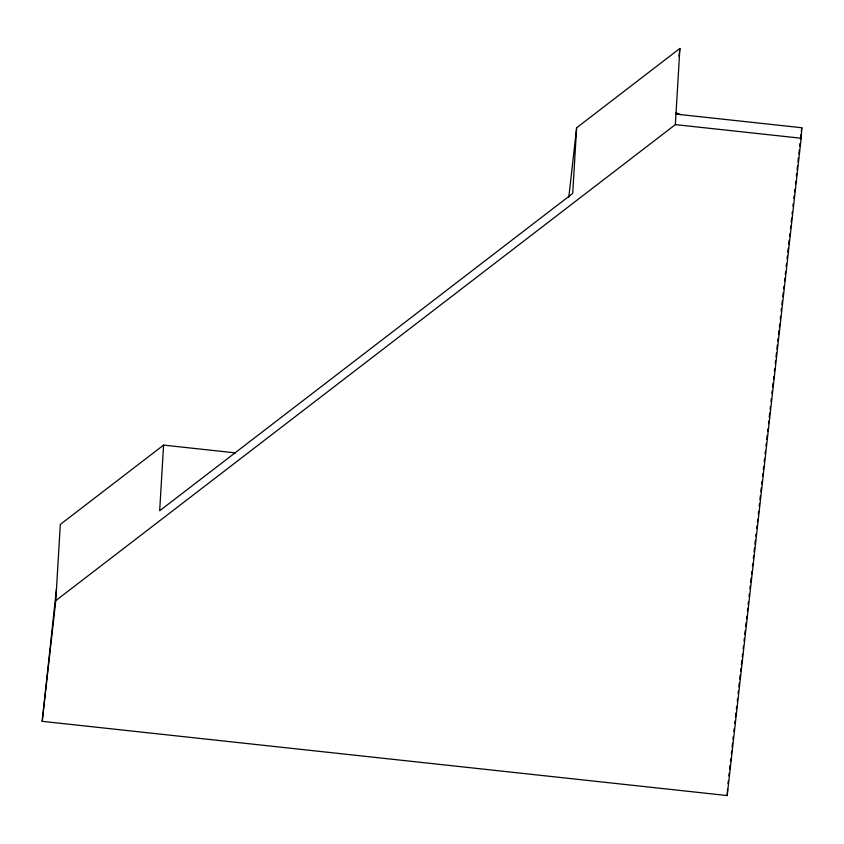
<?xml version="1.0" encoding="UTF-8"?>
<svg xmlns="http://www.w3.org/2000/svg" width="844" height="844" viewBox="0 0 844 844"><rect width="100%" height="100%" fill="white"/><g stroke="black" fill="none" stroke-linecap="round" stroke-linejoin="round"><path stroke-width="1.27" d="M675.981 114.109L801.8 127.739L801.178 138.247L727.201 795.554L42.2 721.335L56.485 588.785M42.2 721.335L55.788 600.611L60.314 524.43L163.578 445.104L235.624 452.911M163.578 445.104L159.674 510.768L572.717 193.445L576.621 127.782L679.884 48.446L675.358 124.617L55.788 600.611M727.201 795.554L727.591 788.992M568.814 197.19L576.621 127.782M678.998 56.295L679.884 48.446M727.971 783.738L728.266 781.122M728.857 775.879L729.153 773.262M729.596 769.338L730.039 765.402M730.482 761.478L730.777 758.861M731.358 753.618L731.653 751.002M732.096 747.077L732.539 743.153M732.982 739.217L733.278 736.601M733.869 731.368L734.164 728.741M734.755 723.508L735.05 720.892M735.483 716.957L735.926 713.032M736.369 709.108L736.664 706.481M737.255 701.248L737.55 698.632M738.141 693.388L738.437 690.772M738.88 686.847L739.323 682.912M739.766 678.987L740.199 675.063M740.642 671.128L740.937 668.511M741.38 664.587L741.823 660.662M742.266 656.727L742.562 654.111M743.153 648.878L743.448 646.251M744.039 641.018L744.334 638.402M744.767 634.466L745.21 630.542M745.653 626.617L746.096 622.682M746.539 618.757L746.834 616.141M747.425 610.898L747.721 608.281M748.164 604.357L748.459 601.74M749.05 596.497L749.335 593.881M749.926 588.637L750.221 586.021M750.664 582.096L751.107 578.172M751.55 574.236L751.846 571.62M752.437 566.387L752.732 563.76M753.323 558.528L753.618 555.911M754.051 551.976L754.494 548.051M754.937 544.127L755.38 540.192M755.823 536.267L756.119 533.651M756.709 528.407L757.005 525.791M757.448 521.866L757.743 519.25M758.323 514.007L758.619 511.39M759.21 506.157L759.505 503.53M759.948 499.606L760.391 495.681M760.834 491.746L761.277 487.821M761.721 483.897L762.016 481.27M762.607 476.037L762.892 473.421M763.335 469.486L763.63 466.869M764.221 461.636L764.516 459.02M765.107 453.777L765.402 451.16M765.993 445.917L766.289 443.3M766.732 439.376L767.175 435.451M767.607 431.516L767.903 428.9M768.494 423.667L768.789 421.04M769.232 417.115L769.675 413.191M770.118 409.256L770.414 406.639M771.005 401.406L771.3 398.779M771.891 393.547L772.176 390.93M772.619 386.995L773.062 383.07M773.505 379.146L773.8 376.529M774.391 371.286L774.686 368.67M775.277 363.426L775.573 360.81M776.016 356.885L776.459 352.961M776.891 349.026L777.335 345.101M777.778 341.176L778.073 338.549M778.516 334.625L778.959 330.7M779.402 326.765L779.698 324.149M780.289 318.916L780.584 316.289M781.175 311.056L781.46 308.44M781.903 304.505L782.346 300.58M782.789 296.655L783.232 292.72M783.675 288.796L783.971 286.179M784.561 280.936L784.857 278.32M785.3 274.395L785.595 271.779M786.175 266.535L786.471 263.919M787.062 258.686L787.357 256.059M787.8 252.134L788.243 248.21M788.686 244.275L789.129 240.35M789.573 236.425L789.868 233.799M790.448 228.566L790.744 225.949M791.187 222.014L791.63 218.09M792.073 214.165L792.368 211.549M792.959 206.305L793.254 203.689M793.845 198.445L794.141 195.829M794.584 191.904L794.879 189.288M795.459 184.045L795.755 181.428M796.346 176.196L796.641 173.569M797.084 169.644L797.527 165.719M797.97 161.784L798.413 157.86M798.857 153.935L799.3 150M799.732 146.075L800.028 143.459M800.471 139.524L801.061 134.291M801.357 131.675L801.8 127.739M675.358 124.617L801.178 138.247M676.065 112.801L680.644 114.615"/></g></svg>
